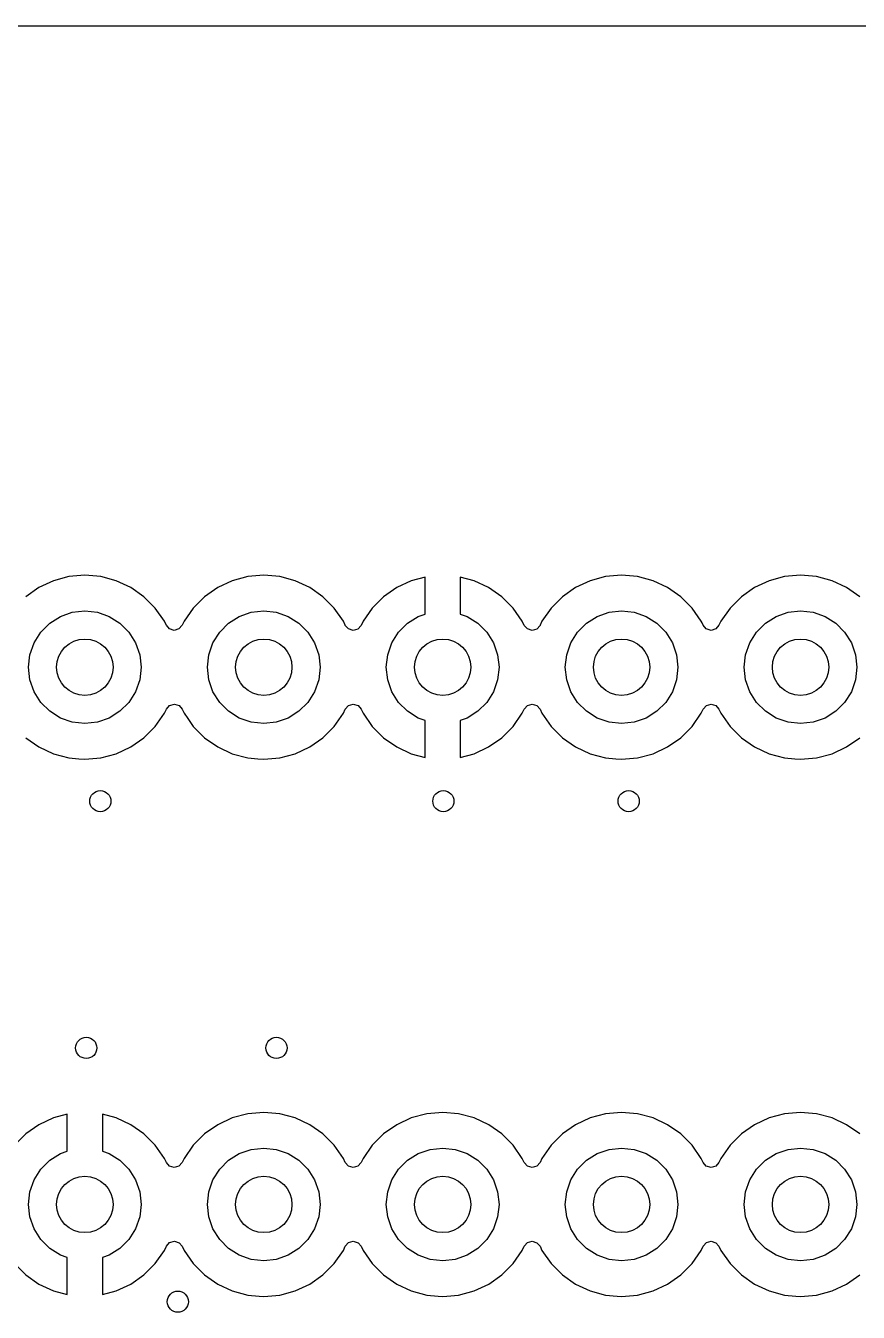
# Model space of a CAD drawing. Extents: x 2.85 to 10.26, y -4.55 to -2.42.
# Drawn here: x 8.009 to 8.475, y -3.14 to -2.421 of the extents above; entities that cross this region are included whole.
import ezdxf

# ---------------------------------------------------------------- set-up
doc = ezdxf.new("R2010")
doc.units = 0
doc.header["$MEASUREMENT"] = 0
doc.layers.add('BLACK', color=7, linetype='CONTINUOUS')

msp = doc.modelspace()

# ---------------------------------------------------------------- linework, layer by layer
at = {"layer": 'BLACK', "linetype": 'CONTINUOUS'}
for p, q in [((5.35134, -2.42128), (10.04727, -2.42128)), ((8.03359, -2.72891), (8.02494, -2.73123)), ((8.0336, -2.72891), (8.03359, -2.72891)), ((8.04252, -2.72813), (8.0336, -2.72891)), ((8.05144, -2.72891), (8.04252, -2.72813)), ((8.04252, -2.72813), (8.04252, -2.72813)), ((8.0601, -2.73123), (8.05144, -2.72891)), ((8.05144, -2.72891), (8.05144, -2.72891)), ((8.05144, -2.72891), (8.05144, -2.72891)), ((8.05144, -2.72891), (8.05144, -2.72891)), ((8.05144, -2.72891), (8.05144, -2.72891)), ((8.13359, -2.72891), (8.12494, -2.73123)), ((8.14252, -2.72813), (8.13359, -2.72891)), ((8.13359, -2.72891), (8.13359, -2.72891)), ((8.15144, -2.72891), (8.14252, -2.72813)), ((8.14252, -2.72813), (8.14252, -2.72813)), ((8.1601, -2.73123), (8.15144, -2.72891)), ((8.15144, -2.72891), (8.15144, -2.72891)), ((8.15144, -2.72891), (8.15144, -2.72891)), ((8.15144, -2.72891), (8.15144, -2.72891)), ((8.15144, -2.72891), (8.15144, -2.72891)), ((8.23268, -2.72918), (8.22495, -2.73125)), ((8.23268, -2.74981), (8.23268, -2.72918)), ((8.26009, -2.73125), (8.25236, -2.72918)), ((8.25236, -2.72918), (8.25236, -2.74981)), ((8.33359, -2.72891), (8.32494, -2.73123)), ((8.34252, -2.72813), (8.33359, -2.72891)), ((8.33359, -2.72891), (8.33359, -2.72891)), ((8.35144, -2.72891), (8.34252, -2.72813)), ((8.34252, -2.72813), (8.34252, -2.72813)), ((8.3601, -2.73123), (8.35144, -2.72891)), ((8.35144, -2.72891), (8.35144, -2.72891)), ((8.35144, -2.72891), (8.35144, -2.72891)), ((8.35144, -2.72891), (8.35144, -2.72891)), ((8.35144, -2.72891), (8.35144, -2.72891)), ((8.43359, -2.72891), (8.42494, -2.73123)), ((8.4336, -2.72891), (8.43359, -2.72891)), ((8.44252, -2.72813), (8.4336, -2.72891)), ((8.45144, -2.72891), (8.44252, -2.72813)), ((8.44252, -2.72813), (8.44252, -2.72813)), ((8.4601, -2.73123), (8.45144, -2.72891)), ((8.45144, -2.72891), (8.45144, -2.72891)), ((8.45144, -2.72891), (8.45144, -2.72891)), ((8.45144, -2.72891), (8.45144, -2.72891)), ((8.45144, -2.72891), (8.45144, -2.72891)), ((8.01682, -2.73502), (8.00948, -2.74016)), ((8.02494, -2.73123), (8.01682, -2.73502)), ((8.01682, -2.73502), (8.01682, -2.73502)), ((8.02494, -2.73123), (8.02494, -2.73123)), ((8.06822, -2.73502), (8.0601, -2.73123)), ((8.0601, -2.73123), (8.0601, -2.73123)), ((8.07556, -2.74016), (8.06822, -2.73502)), ((8.06822, -2.73502), (8.06822, -2.73502)), ((8.11682, -2.73502), (8.10948, -2.74016)), ((8.12494, -2.73123), (8.11682, -2.73502)), ((8.11682, -2.73502), (8.11682, -2.73502)), ((8.12494, -2.73123), (8.12494, -2.73123)), ((8.16822, -2.73502), (8.1601, -2.73123)), ((8.1601, -2.73123), (8.1601, -2.73123)), ((8.17556, -2.74016), (8.16822, -2.73502)), ((8.16822, -2.73502), (8.16822, -2.73502)), ((8.21683, -2.73503), (8.2095, -2.74017)), ((8.22495, -2.73125), (8.21683, -2.73503)), ((8.26821, -2.73503), (8.26009, -2.73125)), ((8.27554, -2.74017), (8.26821, -2.73503)), ((8.31682, -2.73502), (8.30948, -2.74016)), ((8.32494, -2.73123), (8.31682, -2.73502)), ((8.31682, -2.73502), (8.31682, -2.73502)), ((8.32494, -2.73123), (8.32494, -2.73123)), ((8.36822, -2.73502), (8.3601, -2.73123)), ((8.3601, -2.73123), (8.3601, -2.73123)), ((8.37556, -2.74016), (8.36822, -2.73502)), ((8.36822, -2.73502), (8.36822, -2.73502)), ((8.41682, -2.73502), (8.40948, -2.74016)), ((8.42494, -2.73123), (8.41682, -2.73502)), ((8.41682, -2.73502), (8.41682, -2.73502)), ((8.42494, -2.73123), (8.42494, -2.73123)), ((8.46822, -2.73502), (8.4601, -2.73123)), ((8.4601, -2.73123), (8.4601, -2.73123)), ((8.47556, -2.74016), (8.46822, -2.73502)), ((8.46822, -2.73502), (8.46822, -2.73502)), ((8.08189, -2.74649), (8.07556, -2.74016)), ((8.10948, -2.74016), (8.10315, -2.74649)), ((8.18189, -2.74649), (8.17556, -2.74016)), ((8.2095, -2.74017), (8.20316, -2.7465)), ((8.28188, -2.7465), (8.27554, -2.74017)), ((8.30948, -2.74016), (8.30315, -2.74649)), ((8.38189, -2.74649), (8.37556, -2.74016)), ((8.40948, -2.74016), (8.40315, -2.74649)), ((8.02288, -2.7549), (8.02885, -2.75115)), ((8.02885, -2.75115), (8.03551, -2.74882)), ((8.03551, -2.74882), (8.04252, -2.74803)), ((8.04252, -2.74803), (8.04953, -2.74882)), ((8.04953, -2.74882), (8.05619, -2.75115)), ((8.05619, -2.75115), (8.06216, -2.7549)), ((8.08703, -2.75383), (8.08189, -2.74649)), ((8.08189, -2.74649), (8.08189, -2.74649)), ((8.10315, -2.74649), (8.09801, -2.75383)), ((8.12288, -2.7549), (8.12885, -2.75115)), ((8.12885, -2.75115), (8.13551, -2.74882)), ((8.13551, -2.74882), (8.14252, -2.74803)), ((8.14252, -2.74803), (8.14953, -2.74882)), ((8.14953, -2.74882), (8.15619, -2.75115)), ((8.15619, -2.75115), (8.16216, -2.7549)), ((8.18703, -2.75383), (8.18189, -2.74649)), ((8.18189, -2.74649), (8.18189, -2.74649)), ((8.20316, -2.7465), (8.19803, -2.75384)), ((8.22288, -2.7549), (8.22885, -2.75115)), ((8.22885, -2.75115), (8.23268, -2.74981)), ((8.25236, -2.74981), (8.25619, -2.75115)), ((8.25619, -2.75115), (8.26216, -2.7549)), ((8.28701, -2.75384), (8.28188, -2.7465)), ((8.30315, -2.74649), (8.29801, -2.75383)), ((8.32288, -2.7549), (8.32885, -2.75115)), ((8.32885, -2.75115), (8.33551, -2.74882)), ((8.33551, -2.74882), (8.34252, -2.74803)), ((8.34252, -2.74803), (8.34953, -2.74882)), ((8.34953, -2.74882), (8.35619, -2.75115)), ((8.35619, -2.75115), (8.36216, -2.7549)), ((8.38703, -2.75383), (8.38189, -2.74649)), ((8.38189, -2.74649), (8.38189, -2.74649)), ((8.40315, -2.74649), (8.39801, -2.75383)), ((8.42288, -2.7549), (8.42885, -2.75115)), ((8.42885, -2.75115), (8.43551, -2.74882)), ((8.43551, -2.74882), (8.44252, -2.74803)), ((8.44252, -2.74803), (8.44953, -2.74882)), ((8.44953, -2.74882), (8.45619, -2.75115)), ((8.45619, -2.75115), (8.46216, -2.7549)), ((8.0179, -2.75989), (8.02288, -2.7549)), ((8.06216, -2.7549), (8.06714, -2.75989)), ((8.08747, -2.75477), (8.08703, -2.75383)), ((8.0881, -2.75611), (8.08747, -2.75477)), ((8.08985, -2.75814), (8.0881, -2.75611)), ((8.09248, -2.75893), (8.08985, -2.75814)), ((8.09513, -2.75818), (8.09248, -2.75893)), ((8.09694, -2.75611), (8.09513, -2.75818)), ((8.09801, -2.75383), (8.09694, -2.75611)), ((8.09801, -2.75383), (8.09801, -2.75383)), ((8.1179, -2.75989), (8.12288, -2.7549)), ((8.16216, -2.7549), (8.16714, -2.75989)), ((8.1881, -2.75611), (8.18703, -2.75383)), ((8.18811, -2.75614), (8.1881, -2.75611)), ((8.18986, -2.75816), (8.18811, -2.75614)), ((8.19249, -2.75896), (8.18986, -2.75816)), ((8.19514, -2.7582), (8.19249, -2.75896)), ((8.19695, -2.75614), (8.19514, -2.7582)), ((8.19803, -2.75384), (8.19695, -2.75614)), ((8.2179, -2.75989), (8.22288, -2.7549)), ((8.26216, -2.7549), (8.26714, -2.75989)), ((8.28808, -2.75614), (8.28701, -2.75384)), ((8.28701, -2.75384), (8.28701, -2.75384)), ((8.28984, -2.75816), (8.28808, -2.75614)), ((8.29247, -2.75896), (8.28984, -2.75816)), ((8.29512, -2.7582), (8.29247, -2.75896)), ((8.29693, -2.75614), (8.29512, -2.7582)), ((8.29694, -2.75611), (8.29693, -2.75614)), ((8.29801, -2.75383), (8.29694, -2.75611)), ((8.29801, -2.75383), (8.29801, -2.75383)), ((8.3179, -2.75989), (8.32288, -2.7549)), ((8.36216, -2.7549), (8.36714, -2.75989)), ((8.38747, -2.75477), (8.38703, -2.75383)), ((8.3881, -2.75611), (8.38747, -2.75477)), ((8.38985, -2.75814), (8.3881, -2.75611)), ((8.39248, -2.75893), (8.38985, -2.75814)), ((8.39513, -2.75818), (8.39248, -2.75893)), ((8.39694, -2.75611), (8.39513, -2.75818)), ((8.39801, -2.75383), (8.39694, -2.75611)), ((8.39801, -2.75383), (8.39801, -2.75383)), ((8.4179, -2.75989), (8.42288, -2.7549)), ((8.46216, -2.7549), (8.46714, -2.75989)), ((8.01181, -2.77252), (8.01414, -2.76586)), ((8.01414, -2.76586), (8.0179, -2.75989)), ((8.06714, -2.75989), (8.0709, -2.76586)), ((8.0709, -2.76586), (8.07323, -2.77252)), ((8.11181, -2.77252), (8.11414, -2.76586)), ((8.11414, -2.76586), (8.1179, -2.75989)), ((8.16714, -2.75989), (8.1709, -2.76586)), ((8.1709, -2.76586), (8.17323, -2.77252)), ((8.21181, -2.77252), (8.21414, -2.76586)), ((8.21414, -2.76586), (8.2179, -2.75989)), ((8.26714, -2.75989), (8.2709, -2.76586)), ((8.2709, -2.76586), (8.27323, -2.77252)), ((8.31181, -2.77252), (8.31414, -2.76586)), ((8.31414, -2.76586), (8.3179, -2.75989)), ((8.36714, -2.75989), (8.3709, -2.76586)), ((8.3709, -2.76586), (8.37323, -2.77252)), ((8.41181, -2.77252), (8.41414, -2.76586)), ((8.41414, -2.76586), (8.4179, -2.75989)), ((8.46714, -2.75989), (8.4709, -2.76586)), ((8.4709, -2.76586), (8.47323, -2.77252)), ((8.01102, -2.77953), (8.01181, -2.77252)), ((8.07323, -2.77252), (8.07402, -2.77953)), ((8.11102, -2.77953), (8.11181, -2.77252)), ((8.17323, -2.77252), (8.17402, -2.77953)), ((8.21102, -2.77953), (8.21181, -2.77252)), ((8.27323, -2.77252), (8.27402, -2.77953)), ((8.31102, -2.77953), (8.31181, -2.77252)), ((8.37323, -2.77252), (8.37402, -2.77953)), ((8.41102, -2.77953), (8.41181, -2.77252)), ((8.47323, -2.77252), (8.47402, -2.77953)), ((8.01181, -2.78654), (8.01102, -2.77953)), ((8.07402, -2.77953), (8.07323, -2.78654)), ((8.11181, -2.78654), (8.11102, -2.77953)), ((8.17402, -2.77953), (8.17323, -2.78654)), ((8.21181, -2.78654), (8.21102, -2.77953)), ((8.27402, -2.77953), (8.27323, -2.78654)), ((8.31181, -2.78654), (8.31102, -2.77953)), ((8.37402, -2.77953), (8.37323, -2.78654)), ((8.41181, -2.78654), (8.41102, -2.77953)), ((8.47402, -2.77953), (8.47323, -2.78654)), ((8.01414, -2.79319), (8.01181, -2.78654)), ((8.07323, -2.78654), (8.0709, -2.79319)), ((8.11414, -2.79319), (8.11181, -2.78654)), ((8.17323, -2.78654), (8.1709, -2.79319)), ((8.21414, -2.79319), (8.21181, -2.78654)), ((8.27323, -2.78654), (8.2709, -2.79319)), ((8.31414, -2.79319), (8.31181, -2.78654)), ((8.37323, -2.78654), (8.3709, -2.79319)), ((8.41414, -2.79319), (8.41181, -2.78654)), ((8.47323, -2.78654), (8.4709, -2.79319)), ((8.0179, -2.79917), (8.01414, -2.79319)), ((8.0709, -2.79319), (8.06714, -2.79917)), ((8.1179, -2.79917), (8.11414, -2.79319)), ((8.1709, -2.79319), (8.16714, -2.79917)), ((8.2179, -2.79917), (8.21414, -2.79319)), ((8.2709, -2.79319), (8.26714, -2.79917)), ((8.3179, -2.79917), (8.31414, -2.79319)), ((8.3709, -2.79319), (8.36714, -2.79917)), ((8.4179, -2.79917), (8.41414, -2.79319)), ((8.4709, -2.79319), (8.46714, -2.79917)), ((8.02288, -2.80415), (8.0179, -2.79917)), ((8.06714, -2.79917), (8.06216, -2.80415)), ((8.0881, -2.80294), (8.08991, -2.80088)), ((8.08991, -2.80088), (8.09256, -2.80012)), ((8.09256, -2.80012), (8.09519, -2.80092)), ((8.09519, -2.80092), (8.09694, -2.80294)), ((8.12288, -2.80415), (8.1179, -2.79917)), ((8.16714, -2.79917), (8.16216, -2.80415)), ((8.18811, -2.80292), (8.18992, -2.80085)), ((8.18992, -2.80085), (8.19257, -2.8001)), ((8.19257, -2.8001), (8.1952, -2.8009)), ((8.1952, -2.8009), (8.19695, -2.80292)), ((8.22288, -2.80415), (8.2179, -2.79917)), ((8.26714, -2.79917), (8.26216, -2.80415)), ((8.28808, -2.80292), (8.2899, -2.80085)), ((8.2899, -2.80085), (8.29255, -2.8001)), ((8.29255, -2.8001), (8.29518, -2.8009)), ((8.29518, -2.8009), (8.29693, -2.80292)), ((8.32288, -2.80415), (8.3179, -2.79917)), ((8.36714, -2.79917), (8.36216, -2.80415)), ((8.3881, -2.80294), (8.38991, -2.80088)), ((8.38991, -2.80088), (8.39256, -2.80012)), ((8.39256, -2.80012), (8.39519, -2.80092)), ((8.39519, -2.80092), (8.39694, -2.80294)), ((8.42288, -2.80415), (8.4179, -2.79917)), ((8.46714, -2.79917), (8.46216, -2.80415)), ((8.02885, -2.8079), (8.02288, -2.80415)), ((8.03551, -2.81023), (8.02885, -2.8079)), ((8.05619, -2.8079), (8.04953, -2.81023)), ((8.06216, -2.80415), (8.05619, -2.8079)), ((8.08189, -2.81256), (8.08703, -2.80523)), ((8.08703, -2.80523), (8.0881, -2.80294)), ((8.09694, -2.80294), (8.09801, -2.80523)), ((8.09801, -2.80523), (8.10002, -2.8081)), ((8.10002, -2.8081), (8.10315, -2.81256)), ((8.12885, -2.8079), (8.12288, -2.80415)), ((8.13551, -2.81023), (8.12885, -2.8079)), ((8.15619, -2.8079), (8.14953, -2.81023)), ((8.16216, -2.80415), (8.15619, -2.8079)), ((8.18189, -2.81256), (8.18703, -2.80523)), ((8.18703, -2.80523), (8.18811, -2.80292)), ((8.19695, -2.80292), (8.19803, -2.80522)), ((8.19803, -2.80522), (8.19803, -2.80522)), ((8.19803, -2.80522), (8.20316, -2.81255)), ((8.22885, -2.8079), (8.22288, -2.80415)), ((8.23268, -2.80924), (8.22885, -2.8079)), ((8.23268, -2.82988), (8.23268, -2.80924)), ((8.25619, -2.8079), (8.25236, -2.80924)), ((8.25236, -2.80924), (8.25236, -2.82988)), ((8.26216, -2.80415), (8.25619, -2.8079)), ((8.28188, -2.81255), (8.28701, -2.80522)), ((8.28701, -2.80522), (8.28808, -2.80292)), ((8.29693, -2.80292), (8.29694, -2.80294)), ((8.29694, -2.80294), (8.29801, -2.80523)), ((8.29801, -2.80523), (8.29801, -2.80523)), ((8.29801, -2.80523), (8.30315, -2.81256)), ((8.32885, -2.8079), (8.32288, -2.80415)), ((8.33551, -2.81023), (8.32885, -2.8079)), ((8.35619, -2.8079), (8.34953, -2.81023)), ((8.36216, -2.80415), (8.35619, -2.8079)), ((8.38189, -2.81256), (8.38703, -2.80523)), ((8.38703, -2.80523), (8.3881, -2.80294)), ((8.39694, -2.80294), (8.39801, -2.80523)), ((8.39801, -2.80523), (8.39801, -2.80523)), ((8.39801, -2.80523), (8.40315, -2.81256)), ((8.42885, -2.8079), (8.42288, -2.80415)), ((8.43551, -2.81023), (8.42885, -2.8079)), ((8.45619, -2.8079), (8.44953, -2.81023)), ((8.46216, -2.80415), (8.45619, -2.8079)), ((8.04252, -2.81102), (8.03551, -2.81023)), ((8.04953, -2.81023), (8.04252, -2.81102)), ((8.07556, -2.8189), (8.08189, -2.81256)), ((8.10315, -2.81256), (8.10948, -2.8189)), ((8.14252, -2.81102), (8.13551, -2.81023)), ((8.14953, -2.81023), (8.14252, -2.81102)), ((8.17556, -2.8189), (8.18189, -2.81256)), ((8.20316, -2.81255), (8.2095, -2.81888)), ((8.27554, -2.81888), (8.28188, -2.81255)), ((8.30315, -2.81256), (8.30948, -2.8189)), ((8.34252, -2.81102), (8.33551, -2.81023)), ((8.34953, -2.81023), (8.34252, -2.81102)), ((8.37556, -2.8189), (8.38189, -2.81256)), ((8.40315, -2.81256), (8.40948, -2.8189)), ((8.44252, -2.81102), (8.43551, -2.81023)), ((8.44953, -2.81023), (8.44252, -2.81102)), ((8.00948, -2.8189), (8.00948, -2.8189)), ((8.00948, -2.8189), (8.01682, -2.82404)), ((8.06822, -2.82404), (8.07556, -2.8189)), ((8.10948, -2.8189), (8.10948, -2.8189)), ((8.10948, -2.8189), (8.11682, -2.82404)), ((8.16822, -2.82404), (8.17556, -2.8189)), ((8.2095, -2.81888), (8.21683, -2.82402)), ((8.26821, -2.82402), (8.27554, -2.81888)), ((8.30948, -2.8189), (8.30948, -2.8189)), ((8.30948, -2.8189), (8.31682, -2.82404)), ((8.36822, -2.82404), (8.37556, -2.8189)), ((8.40948, -2.8189), (8.40948, -2.8189)), ((8.40948, -2.8189), (8.41682, -2.82404)), ((8.46822, -2.82404), (8.47556, -2.8189)), ((8.01682, -2.82404), (8.02494, -2.82782)), ((8.02494, -2.82782), (8.03359, -2.83014)), ((8.03359, -2.83014), (8.03926, -2.83064)), ((8.03926, -2.83064), (8.04252, -2.83092)), ((8.04252, -2.83092), (8.04476, -2.83073)), ((8.04476, -2.83073), (8.05144, -2.83014)), ((8.05144, -2.83014), (8.0601, -2.82782)), ((8.0601, -2.82782), (8.06822, -2.82404)), ((8.11682, -2.82404), (8.12494, -2.82782)), ((8.12494, -2.82782), (8.13359, -2.83014)), ((8.13359, -2.83014), (8.13926, -2.83064)), ((8.13926, -2.83064), (8.14252, -2.83092)), ((8.14252, -2.83092), (8.14476, -2.83073)), ((8.14476, -2.83073), (8.15144, -2.83014)), ((8.15144, -2.83014), (8.1601, -2.82782)), ((8.1601, -2.82782), (8.16822, -2.82404)), ((8.21683, -2.82402), (8.22495, -2.82781)), ((8.22495, -2.82781), (8.22495, -2.82781)), ((8.22495, -2.82781), (8.23268, -2.82988)), ((8.23268, -2.82988), (8.23268, -2.82988)), ((8.25236, -2.82988), (8.26009, -2.82781)), ((8.26009, -2.82781), (8.26821, -2.82402)), ((8.26009, -2.82781), (8.26009, -2.82781)), ((8.31682, -2.82404), (8.32494, -2.82782)), ((8.32494, -2.82782), (8.33359, -2.83014)), ((8.33359, -2.83014), (8.33926, -2.83064)), ((8.33926, -2.83064), (8.34252, -2.83092)), ((8.34252, -2.83092), (8.34476, -2.83073)), ((8.34476, -2.83073), (8.35144, -2.83014)), ((8.35144, -2.83014), (8.3601, -2.82782)), ((8.3601, -2.82782), (8.36822, -2.82404)), ((8.41682, -2.82404), (8.42494, -2.82782)), ((8.42494, -2.82782), (8.43359, -2.83014)), ((8.43359, -2.83014), (8.43926, -2.83064)), ((8.43926, -2.83064), (8.44252, -2.83092)), ((8.44252, -2.83092), (8.44476, -2.83073)), ((8.44476, -2.83073), (8.45144, -2.83014)), ((8.45144, -2.83014), (8.4601, -2.82782)), ((8.4601, -2.82782), (8.46822, -2.82404)), ((8.04252, -2.83092), (8.04252, -2.83092)), ((8.04252, -2.83092), (8.04252, -2.83092)), ((8.14252, -2.83092), (8.14252, -2.83092)), ((8.14252, -2.83092), (8.14252, -2.83092)), ((8.34252, -2.83092), (8.34252, -2.83092)), ((8.34252, -2.83092), (8.34252, -2.83092)), ((8.44252, -2.83092), (8.44252, -2.83092)), ((8.44252, -2.83092), (8.44252, -2.83092)), ((8.02495, -3.03125), (8.01683, -3.03503)), ((8.03268, -3.02918), (8.02495, -3.03125)), ((8.03268, -3.04981), (8.03268, -3.02918)), ((8.06009, -3.03125), (8.05236, -3.02918)), ((8.05236, -3.02918), (8.05236, -3.04981)), ((8.06821, -3.03503), (8.06009, -3.03125)), ((8.12494, -3.03123), (8.11682, -3.03502)), ((8.13359, -3.02891), (8.12494, -3.03123)), ((8.12494, -3.03123), (8.12494, -3.03123)), ((8.14252, -3.02813), (8.13359, -3.02891)), ((8.13359, -3.02891), (8.13359, -3.02891)), ((8.15144, -3.02891), (8.14252, -3.02813)), ((8.14252, -3.02813), (8.14252, -3.02813)), ((8.1601, -3.03123), (8.15144, -3.02891)), ((8.15144, -3.02891), (8.15144, -3.02891)), ((8.15144, -3.02891), (8.15144, -3.02891)), ((8.15144, -3.02891), (8.15144, -3.02891)), ((8.15144, -3.02891), (8.15144, -3.02891)), ((8.16822, -3.03502), (8.1601, -3.03123)), ((8.1601, -3.03123), (8.1601, -3.03123)), ((8.22494, -3.03123), (8.21682, -3.03502)), ((8.23359, -3.02891), (8.22494, -3.03123)), ((8.22494, -3.03123), (8.22494, -3.03123)), ((8.24252, -3.02813), (8.23359, -3.02891)), ((8.23359, -3.02891), (8.23359, -3.02891)), ((8.25144, -3.02891), (8.24252, -3.02813)), ((8.24252, -3.02813), (8.24252, -3.02813)), ((8.2601, -3.03123), (8.25144, -3.02891)), ((8.25144, -3.02891), (8.25144, -3.02891)), ((8.25144, -3.02891), (8.25144, -3.02891)), ((8.25144, -3.02891), (8.25144, -3.02891)), ((8.25144, -3.02891), (8.25144, -3.02891)), ((8.26822, -3.03502), (8.2601, -3.03123)), ((8.2601, -3.03123), (8.2601, -3.03123)), ((8.32494, -3.03123), (8.31682, -3.03502)), ((8.33359, -3.02891), (8.32494, -3.03123)), ((8.32494, -3.03123), (8.32494, -3.03123)), ((8.34252, -3.02813), (8.33359, -3.02891)), ((8.33359, -3.02891), (8.33359, -3.02891)), ((8.35144, -3.02891), (8.34252, -3.02813)), ((8.34252, -3.02813), (8.34252, -3.02813)), ((8.3601, -3.03123), (8.35144, -3.02891)), ((8.35144, -3.02891), (8.35144, -3.02891)), ((8.35144, -3.02891), (8.35144, -3.02891)), ((8.35144, -3.02891), (8.35144, -3.02891)), ((8.35144, -3.02891), (8.35144, -3.02891)), ((8.36822, -3.03502), (8.3601, -3.03123)), ((8.3601, -3.03123), (8.3601, -3.03123)), ((8.42494, -3.03123), (8.41682, -3.03502)), ((8.43359, -3.02891), (8.42494, -3.03123)), ((8.42494, -3.03123), (8.42494, -3.03123)), ((8.4336, -3.02891), (8.43359, -3.02891)), ((8.44252, -3.02813), (8.4336, -3.02891)), ((8.45144, -3.02891), (8.44252, -3.02813)), ((8.44252, -3.02813), (8.44252, -3.02813)), ((8.4601, -3.03123), (8.45144, -3.02891)), ((8.45144, -3.02891), (8.45144, -3.02891)), ((8.45144, -3.02891), (8.45144, -3.02891)), ((8.45144, -3.02891), (8.45144, -3.02891)), ((8.45144, -3.02891), (8.45144, -3.02891)), ((8.46822, -3.03502), (8.4601, -3.03123)), ((8.4601, -3.03123), (8.4601, -3.03123)), ((8.01683, -3.03503), (8.0095, -3.04017)), ((8.07554, -3.04017), (8.06821, -3.03503)), ((8.11682, -3.03502), (8.10948, -3.04016)), ((8.11682, -3.03502), (8.11682, -3.03502)), ((8.17556, -3.04016), (8.16822, -3.03502)), ((8.16822, -3.03502), (8.16822, -3.03502)), ((8.21682, -3.03502), (8.20948, -3.04016)), ((8.21682, -3.03502), (8.21682, -3.03502)), ((8.27556, -3.04016), (8.26822, -3.03502)), ((8.26822, -3.03502), (8.26822, -3.03502)), ((8.31682, -3.03502), (8.30948, -3.04016)), ((8.31682, -3.03502), (8.31682, -3.03502)), ((8.37556, -3.04016), (8.36822, -3.03502)), ((8.36822, -3.03502), (8.36822, -3.03502)), ((8.41682, -3.03502), (8.40948, -3.04016)), ((8.41682, -3.03502), (8.41682, -3.03502)), ((8.47556, -3.04016), (8.46822, -3.03502)), ((8.46822, -3.03502), (8.46822, -3.03502)), ((8.0095, -3.04017), (8.00316, -3.0465)), ((8.08188, -3.0465), (8.07554, -3.04017)), ((8.10948, -3.04016), (8.10315, -3.04649)), ((8.18189, -3.04649), (8.17556, -3.04016)), ((8.20948, -3.04016), (8.20315, -3.04649)), ((8.28189, -3.04649), (8.27556, -3.04016)), ((8.30948, -3.04016), (8.30315, -3.04649)), ((8.38189, -3.04649), (8.37556, -3.04016)), ((8.40948, -3.04016), (8.40315, -3.04649)), ((8.02288, -3.0549), (8.02885, -3.05115)), ((8.02885, -3.05115), (8.03268, -3.04981)), ((8.05236, -3.04981), (8.05619, -3.05115)), ((8.05619, -3.05115), (8.06216, -3.0549)), ((8.08701, -3.05384), (8.08188, -3.0465)), ((8.10315, -3.04649), (8.09801, -3.05383)), ((8.12288, -3.0549), (8.12885, -3.05115)), ((8.12885, -3.05115), (8.13551, -3.04882)), ((8.13551, -3.04882), (8.14252, -3.04803)), ((8.14252, -3.04803), (8.14953, -3.04882)), ((8.14953, -3.04882), (8.15619, -3.05115)), ((8.15619, -3.05115), (8.16216, -3.0549)), ((8.18703, -3.05383), (8.18189, -3.04649)), ((8.18189, -3.04649), (8.18189, -3.04649)), ((8.20315, -3.04649), (8.19801, -3.05383)), ((8.22288, -3.0549), (8.22885, -3.05115)), ((8.22885, -3.05115), (8.23551, -3.04882)), ((8.23551, -3.04882), (8.24252, -3.04803)), ((8.24252, -3.04803), (8.24953, -3.04882)), ((8.24953, -3.04882), (8.25619, -3.05115)), ((8.25619, -3.05115), (8.26216, -3.0549)), ((8.28703, -3.05383), (8.28189, -3.04649)), ((8.28189, -3.04649), (8.28189, -3.04649)), ((8.30315, -3.04649), (8.29801, -3.05383)), ((8.32288, -3.0549), (8.32885, -3.05115)), ((8.32885, -3.05115), (8.33551, -3.04882)), ((8.33551, -3.04882), (8.34252, -3.04803)), ((8.34252, -3.04803), (8.34953, -3.04882)), ((8.34953, -3.04882), (8.35619, -3.05115)), ((8.35619, -3.05115), (8.36216, -3.0549)), ((8.38703, -3.05383), (8.38189, -3.04649)), ((8.38189, -3.04649), (8.38189, -3.04649)), ((8.40315, -3.04649), (8.39801, -3.05383)), ((8.42288, -3.0549), (8.42885, -3.05115)), ((8.42885, -3.05115), (8.43551, -3.04882)), ((8.43551, -3.04882), (8.44252, -3.04803)), ((8.44252, -3.04803), (8.44953, -3.04882)), ((8.44953, -3.04882), (8.45619, -3.05115)), ((8.45619, -3.05115), (8.46216, -3.0549)), ((8.01414, -3.06586), (8.0179, -3.05989)), ((8.0179, -3.05989), (8.02288, -3.0549)), ((8.06216, -3.0549), (8.06714, -3.05989)), ((8.06714, -3.05989), (8.0709, -3.06586)), ((8.08808, -3.05614), (8.08701, -3.05384)), ((8.08701, -3.05384), (8.08701, -3.05384)), ((8.08984, -3.05816), (8.08808, -3.05614)), ((8.09247, -3.05896), (8.08984, -3.05816)), ((8.09512, -3.0582), (8.09247, -3.05896)), ((8.09693, -3.05614), (8.09512, -3.0582)), ((8.098, -3.05384), (8.09693, -3.05614)), ((8.09801, -3.05383), (8.098, -3.05384)), ((8.09801, -3.05383), (8.09801, -3.05383)), ((8.11414, -3.06586), (8.1179, -3.05989)), ((8.1179, -3.05989), (8.12288, -3.0549)), ((8.16216, -3.0549), (8.16714, -3.05989)), ((8.16714, -3.05989), (8.1709, -3.06586)), ((8.18703, -3.05384), (8.18703, -3.05383)), ((8.1881, -3.05611), (8.18703, -3.05384)), ((8.18985, -3.05814), (8.1881, -3.05611)), ((8.19248, -3.05893), (8.18985, -3.05814)), ((8.19513, -3.05818), (8.19248, -3.05893)), ((8.19694, -3.05611), (8.19513, -3.05818)), ((8.19801, -3.05383), (8.19694, -3.05611)), ((8.19801, -3.05383), (8.19801, -3.05383)), ((8.21414, -3.06586), (8.2179, -3.05989)), ((8.2179, -3.05989), (8.22288, -3.0549)), ((8.26216, -3.0549), (8.26714, -3.05989)), ((8.26714, -3.05989), (8.2709, -3.06586)), ((8.28703, -3.05384), (8.28703, -3.05383)), ((8.2881, -3.05611), (8.28703, -3.05384)), ((8.28985, -3.05814), (8.2881, -3.05611)), ((8.29248, -3.05893), (8.28985, -3.05814)), ((8.29513, -3.05818), (8.29248, -3.05893)), ((8.29694, -3.05611), (8.29513, -3.05818)), ((8.29801, -3.05383), (8.29694, -3.05611)), ((8.29801, -3.05383), (8.29801, -3.05383)), ((8.31414, -3.06586), (8.3179, -3.05989)), ((8.3179, -3.05989), (8.32288, -3.0549)), ((8.36216, -3.0549), (8.36714, -3.05989)), ((8.36714, -3.05989), (8.3709, -3.06586)), ((8.38703, -3.05384), (8.38703, -3.05383)), ((8.3881, -3.05611), (8.38703, -3.05384)), ((8.38985, -3.05814), (8.3881, -3.05611)), ((8.39248, -3.05893), (8.38985, -3.05814)), ((8.39513, -3.05818), (8.39248, -3.05893)), ((8.39694, -3.05611), (8.39513, -3.05818)), ((8.39801, -3.05383), (8.39694, -3.05611)), ((8.39801, -3.05383), (8.39801, -3.05383)), ((8.41414, -3.06586), (8.4179, -3.05989)), ((8.4179, -3.05989), (8.42288, -3.0549)), ((8.46216, -3.0549), (8.46714, -3.05989)), ((8.46714, -3.05989), (8.4709, -3.06586)), ((8.01181, -3.07252), (8.01414, -3.06586)), ((8.0709, -3.06586), (8.07323, -3.07252)), ((8.11181, -3.07252), (8.11414, -3.06586)), ((8.1709, -3.06586), (8.17323, -3.07252)), ((8.21181, -3.07252), (8.21414, -3.06586)), ((8.2709, -3.06586), (8.27323, -3.07252)), ((8.31181, -3.07252), (8.31414, -3.06586)), ((8.3709, -3.06586), (8.37323, -3.07252)), ((8.41181, -3.07252), (8.41414, -3.06586)), ((8.4709, -3.06586), (8.47323, -3.07252)), ((8.01102, -3.07953), (8.01181, -3.07252)), ((8.07323, -3.07252), (8.07402, -3.07953)), ((8.11102, -3.07953), (8.11181, -3.07252)), ((8.17323, -3.07252), (8.17402, -3.07953)), ((8.21102, -3.07953), (8.21181, -3.07252)), ((8.27323, -3.07252), (8.27402, -3.07953)), ((8.31102, -3.07953), (8.31181, -3.07252)), ((8.37323, -3.07252), (8.37402, -3.07953)), ((8.41102, -3.07953), (8.41181, -3.07252)), ((8.47323, -3.07252), (8.47402, -3.07953)), ((8.01181, -3.08654), (8.01102, -3.07953)), ((8.07402, -3.07953), (8.07323, -3.08654)), ((8.11181, -3.08654), (8.11102, -3.07953)), ((8.17402, -3.07953), (8.17323, -3.08654)), ((8.21181, -3.08654), (8.21102, -3.07953)), ((8.27402, -3.07953), (8.27323, -3.08654)), ((8.31181, -3.08654), (8.31102, -3.07953)), ((8.37402, -3.07953), (8.37323, -3.08654)), ((8.41181, -3.08654), (8.41102, -3.07953)), ((8.47402, -3.07953), (8.47323, -3.08654)), ((8.01414, -3.09319), (8.01181, -3.08654)), ((8.07323, -3.08654), (8.0709, -3.09319)), ((8.11414, -3.09319), (8.11181, -3.08654)), ((8.17323, -3.08654), (8.1709, -3.09319)), ((8.21414, -3.09319), (8.21181, -3.08654)), ((8.27323, -3.08654), (8.2709, -3.09319)), ((8.31414, -3.09319), (8.31181, -3.08654)), ((8.37323, -3.08654), (8.3709, -3.09319)), ((8.41414, -3.09319), (8.41181, -3.08654)), ((8.47323, -3.08654), (8.4709, -3.09319)), ((8.0179, -3.09917), (8.01414, -3.09319)), ((8.0709, -3.09319), (8.06714, -3.09917)), ((8.1179, -3.09917), (8.11414, -3.09319)), ((8.1709, -3.09319), (8.16714, -3.09917)), ((8.2179, -3.09917), (8.21414, -3.09319)), ((8.2709, -3.09319), (8.26714, -3.09917)), ((8.3179, -3.09917), (8.31414, -3.09319)), ((8.3709, -3.09319), (8.36714, -3.09917)), ((8.4179, -3.09917), (8.41414, -3.09319)), ((8.4709, -3.09319), (8.46714, -3.09917)), ((8.02288, -3.10415), (8.0179, -3.09917)), ((8.06714, -3.09917), (8.06216, -3.10415)), ((8.08701, -3.10522), (8.08808, -3.10292)), ((8.08808, -3.10292), (8.0899, -3.10085)), ((8.0899, -3.10085), (8.09255, -3.1001)), ((8.09255, -3.1001), (8.09518, -3.1009)), ((8.09518, -3.1009), (8.09693, -3.10292)), ((8.09693, -3.10292), (8.09801, -3.10523)), ((8.12288, -3.10415), (8.1179, -3.09917)), ((8.16714, -3.09917), (8.16216, -3.10415)), ((8.18703, -3.10523), (8.1881, -3.10294)), ((8.1881, -3.10294), (8.18991, -3.10088)), ((8.18991, -3.10088), (8.19256, -3.10012)), ((8.19256, -3.10012), (8.19519, -3.10092)), ((8.19519, -3.10092), (8.19694, -3.10294)), ((8.19694, -3.10294), (8.19801, -3.10523)), ((8.22288, -3.10415), (8.2179, -3.09917)), ((8.26714, -3.09917), (8.26216, -3.10415)), ((8.28703, -3.10523), (8.2881, -3.10294)), ((8.2881, -3.10294), (8.28991, -3.10088)), ((8.28991, -3.10088), (8.29256, -3.10012)), ((8.29256, -3.10012), (8.29519, -3.10092)), ((8.29519, -3.10092), (8.29694, -3.10294)), ((8.29694, -3.10294), (8.29801, -3.10523)), ((8.32288, -3.10415), (8.3179, -3.09917)), ((8.36714, -3.09917), (8.36216, -3.10415)), ((8.38703, -3.10523), (8.3881, -3.10294)), ((8.3881, -3.10294), (8.38991, -3.10088)), ((8.38991, -3.10088), (8.39256, -3.10012)), ((8.39256, -3.10012), (8.39519, -3.10092)), ((8.39519, -3.10092), (8.39694, -3.10294)), ((8.39694, -3.10294), (8.39801, -3.10523)), ((8.42288, -3.10415), (8.4179, -3.09917)), ((8.46714, -3.09917), (8.46216, -3.10415)), ((8.02885, -3.1079), (8.02288, -3.10415)), ((8.03268, -3.10924), (8.02885, -3.1079)), ((8.03268, -3.12988), (8.03268, -3.10924)), ((8.05619, -3.1079), (8.05236, -3.10924)), ((8.05236, -3.10924), (8.05236, -3.12988)), ((8.06216, -3.10415), (8.05619, -3.1079)), ((8.08188, -3.11255), (8.08701, -3.10522)), ((8.09801, -3.10523), (8.09801, -3.10523)), ((8.09801, -3.10523), (8.10315, -3.11256)), ((8.12885, -3.1079), (8.12288, -3.10415)), ((8.13551, -3.11023), (8.12885, -3.1079)), ((8.14252, -3.11102), (8.13551, -3.11023)), ((8.14953, -3.11023), (8.14252, -3.11102)), ((8.15619, -3.1079), (8.14953, -3.11023)), ((8.16216, -3.10415), (8.15619, -3.1079)), ((8.18189, -3.11256), (8.18703, -3.10523)), ((8.19801, -3.10523), (8.19801, -3.10523)), ((8.19801, -3.10523), (8.20315, -3.11256)), ((8.22885, -3.1079), (8.22288, -3.10415)), ((8.23551, -3.11023), (8.22885, -3.1079)), ((8.24252, -3.11102), (8.23551, -3.11023)), ((8.24953, -3.11023), (8.24252, -3.11102)), ((8.25619, -3.1079), (8.24953, -3.11023)), ((8.26216, -3.10415), (8.25619, -3.1079)), ((8.28189, -3.11256), (8.28703, -3.10523)), ((8.29801, -3.10523), (8.29801, -3.10523)), ((8.29801, -3.10523), (8.30315, -3.11256)), ((8.32885, -3.1079), (8.32288, -3.10415)), ((8.33551, -3.11023), (8.32885, -3.1079)), ((8.34252, -3.11102), (8.33551, -3.11023)), ((8.34953, -3.11023), (8.34252, -3.11102)), ((8.35619, -3.1079), (8.34953, -3.11023)), ((8.36216, -3.10415), (8.35619, -3.1079)), ((8.38189, -3.11256), (8.38703, -3.10523)), ((8.39801, -3.10523), (8.39801, -3.10523)), ((8.39801, -3.10523), (8.40315, -3.11256)), ((8.42885, -3.1079), (8.42288, -3.10415)), ((8.43551, -3.11023), (8.42885, -3.1079)), ((8.44252, -3.11102), (8.43551, -3.11023)), ((8.44953, -3.11023), (8.44252, -3.11102)), ((8.45619, -3.1079), (8.44953, -3.11023)), ((8.46216, -3.10415), (8.45619, -3.1079)), ((8.00316, -3.11255), (8.0095, -3.11888)), ((8.07554, -3.11888), (8.08188, -3.11255)), ((8.10315, -3.11256), (8.10948, -3.1189)), ((8.17556, -3.1189), (8.18189, -3.11256)), ((8.20315, -3.11256), (8.20948, -3.1189)), ((8.27556, -3.1189), (8.28189, -3.11256)), ((8.30315, -3.11256), (8.30948, -3.1189)), ((8.37556, -3.1189), (8.38189, -3.11256)), ((8.40315, -3.11256), (8.40948, -3.1189)), ((8.0095, -3.11888), (8.01683, -3.12402)), ((8.01683, -3.12402), (8.02495, -3.12781)), ((8.06009, -3.12781), (8.06821, -3.12402)), ((8.06821, -3.12402), (8.07554, -3.11888)), ((8.10948, -3.1189), (8.10948, -3.1189)), ((8.10948, -3.1189), (8.11682, -3.12404)), ((8.11682, -3.12404), (8.12494, -3.12782)), ((8.1601, -3.12782), (8.16822, -3.12404)), ((8.16822, -3.12404), (8.17556, -3.1189)), ((8.20948, -3.1189), (8.20948, -3.1189)), ((8.20948, -3.1189), (8.21682, -3.12404)), ((8.21682, -3.12404), (8.22494, -3.12782)), ((8.2601, -3.12782), (8.26822, -3.12404)), ((8.26822, -3.12404), (8.27556, -3.1189)), ((8.30948, -3.1189), (8.30948, -3.1189)), ((8.30948, -3.1189), (8.31682, -3.12404)), ((8.31682, -3.12404), (8.32494, -3.12782)), ((8.3601, -3.12782), (8.36822, -3.12404)), ((8.36822, -3.12404), (8.37556, -3.1189)), ((8.40948, -3.1189), (8.40948, -3.1189)), ((8.40948, -3.1189), (8.41682, -3.12404)), ((8.41682, -3.12404), (8.42494, -3.12782)), ((8.4601, -3.12782), (8.46822, -3.12404)), ((8.46822, -3.12404), (8.47556, -3.1189)), ((8.02495, -3.12781), (8.02495, -3.12781)), ((8.02495, -3.12781), (8.03268, -3.12988)), ((8.03268, -3.12988), (8.03268, -3.12988)), ((8.05236, -3.12988), (8.06009, -3.12781)), ((8.06009, -3.12781), (8.06009, -3.12781)), ((8.12494, -3.12782), (8.13359, -3.13014)), ((8.13359, -3.13014), (8.13997, -3.1307)), ((8.13997, -3.1307), (8.14252, -3.13092)), ((8.14252, -3.13092), (8.14475, -3.13073)), ((8.14252, -3.13092), (8.14252, -3.13092)), ((8.14252, -3.13092), (8.14252, -3.13092)), ((8.14475, -3.13073), (8.15144, -3.13014)), ((8.15144, -3.13014), (8.1601, -3.12782)), ((8.22494, -3.12782), (8.23359, -3.13014)), ((8.23359, -3.13014), (8.23997, -3.1307)), ((8.23997, -3.1307), (8.24252, -3.13092)), ((8.24252, -3.13092), (8.24475, -3.13073)), ((8.24252, -3.13092), (8.24252, -3.13092)), ((8.24252, -3.13092), (8.24252, -3.13092)), ((8.24475, -3.13073), (8.25144, -3.13014)), ((8.25144, -3.13014), (8.2601, -3.12782)), ((8.32494, -3.12782), (8.33359, -3.13014)), ((8.33359, -3.13014), (8.33997, -3.1307)), ((8.33997, -3.1307), (8.34252, -3.13092)), ((8.34252, -3.13092), (8.34475, -3.13073)), ((8.34252, -3.13092), (8.34252, -3.13092)), ((8.34252, -3.13092), (8.34252, -3.13092)), ((8.34475, -3.13073), (8.35144, -3.13014)), ((8.35144, -3.13014), (8.3601, -3.12782)), ((8.42494, -3.12782), (8.43359, -3.13014)), ((8.43359, -3.13014), (8.43997, -3.1307)), ((8.43997, -3.1307), (8.44252, -3.13092)), ((8.44252, -3.13092), (8.44475, -3.13073)), ((8.44252, -3.13092), (8.44252, -3.13092)), ((8.44252, -3.13092), (8.44252, -3.13092)), ((8.44475, -3.13073), (8.45144, -3.13014)), ((8.45144, -3.13014), (8.4601, -3.12782))]:
    msp.add_line(p, q, dxfattribs=at)
at = {"layer": 'BLACK'}
for centre, radius in [((8.04252, -2.77953), 0.01575), ((8.14252, -2.77953), 0.01575), ((8.24252, -2.77953), 0.01575), ((8.34252, -2.77953), 0.01575), ((8.44252, -2.77953), 0.01575), ((8.05118, -2.85433), 0.00591), ((8.24291, -2.85433), 0.00591), ((8.34646, -2.85433), 0.00591), ((8.04331, -2.99213), 0.00591), ((8.14961, -2.99213), 0.00591), ((8.04252, -3.07953), 0.01575), ((8.14252, -3.07953), 0.01575), ((8.24252, -3.07953), 0.01575), ((8.34252, -3.07953), 0.01575), ((8.44252, -3.07953), 0.01575), ((8.09449, -3.13386), 0.00591)]:
    msp.add_circle(centre, radius, dxfattribs=at)

doc.saveas('drawing.dxf')
